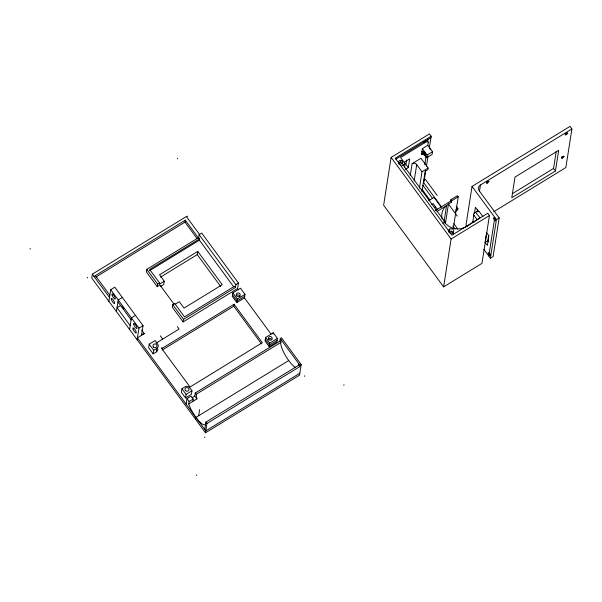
<?xml version="1.0" encoding="UTF-8"?>
<svg xmlns="http://www.w3.org/2000/svg" width="602" height="602" viewBox="0 0 602 602"><rect width="100%" height="100%" fill="white"/><g stroke="black" fill="none" stroke-linecap="round" stroke-linejoin="round"><path stroke-width="0.9" d="M30.1 249.077L30.198 248.438M87.328 277.936L87.433 277.289M199.51 234.404L186.372 216.524L92.354 274.143L91.745 278.019L205.5 432.8L299.518 375.181L301.173 364.579L281.495 337.805L280.269 338.557L279.862 341.138L280.803 342.425A15.614 4.176 58.5 0 0 285.393 355.473A15.614 4.176 58.5 0 0 295.243 367.28M108.879 301.339L110.7 289.705L114.794 287.192L143.05 325.637L141.53 335.329M116.412 311.588L118.24 299.954L122.326 297.448M129.596 329.527L131.417 317.894L135.51 315.388M233.689 286.808L199.397 240.153L199.601 238.866L198.66 237.579L146.805 269.357L146.406 271.946L157.235 286.68L159.959 285.009L173.955 304.048M137.128 339.776L138.957 328.143L110.7 289.705M157.235 286.68L157.641 284.091L146.805 269.357M177.379 158.823L177.485 158.175M156.294 351.929L156.851 348.37A3.319 3.055 8.9 0 0 157.701 344.141L155.068 340.544L149.198 344.141L148.641 347.7L153.164 353.848L156.294 351.929A3.319 3.055 8.9 0 0 157.543 348.415M199.601 238.866L149.657 269.47L159.545 282.925L159.349 284.219L164.256 281.209L159.553 274.798L197.757 251.38L222.243 284.701L184.031 308.111L179.328 301.707L175.114 304.288M164.256 281.209L163.752 284.437L160.343 286.529M153.164 353.848L153.713 350.296L149.198 344.141M161.757 348.581L234.08 304.258L262.329 342.696L190.006 387.018L161.757 348.581L161.93 347.482M197.147 238.663L184.98 222.1L185.281 220.159L94.047 276.446M183.128 321.919L183.535 319.331L235.39 287.553L234.449 286.274L184.505 316.878L174.618 303.423L172.706 304.597L172.3 307.178L183.128 321.919L237.572 288.546L238.437 283.053L201.708 233.079L199.119 234.675L198.562 238.226L185.281 220.159M187.26 216.697L187.357 216.05M220.625 286.417L197.253 254.616L197.757 251.38M181.97 388.734L181.413 392.286L185.551 397.93L191.421 394.333L191.978 390.773L189.72 387.703A3.319 3.055 8.9 0 0 185.107 386.808L181.97 388.734L186.108 394.37L185.551 397.93M186.123 404.085L186.974 398.652L191.067 396.146L193.189 399.036L192.821 401.429M205.718 423.379A15.614 4.176 58.5 0 1 198.239 420.316A15.614 4.176 58.5 0 1 188.727 403.942L189.096 401.549L186.974 398.652M188.727 403.942L196.914 398.923L194.785 396.026L195.259 392.986L279.862 341.138M195.612 419.346L195.913 417.412L288.704 360.545M198.645 415.734L199.593 409.661M196.591 475.618L196.688 474.97M204.763 429.452L205.922 422.085L298.712 365.218L298.916 363.924M204.695 437.631L204.793 436.984M205.5 432.8L206.953 423.492L205.922 422.085M232.846 292.881L232.289 296.432L236.804 302.588L244.45 297.9L245.006 294.348L240.484 288.2L232.846 292.881L237.361 299.028L236.804 302.588M235.39 287.553L235.841 284.641L199.119 234.675M261.471 343.885L233.772 306.2L234.08 304.258M265.617 337.466L265.061 341.025L269.199 346.662L276.845 341.981L277.402 338.422L273.255 332.786L265.617 337.466L269.756 343.11L269.199 346.662M273.052 334.08L273.255 332.786M281.209 339.837L280.803 342.425L196.199 394.272L196.914 398.923M206.953 423.492L299.743 366.626L299.947 365.331L280.269 338.557M304.62 376.385L304.725 375.738M343.87 385.355L343.968 384.708M391.119 157.415L383.632 205.252L443.614 286.876L481.961 263.375L489.449 215.539L487.755 213.228L451.869 235.224L395.273 158.213L431.16 136.225L429.467 133.915L391.119 157.415L451.109 239.032L443.614 286.876M400.654 162.149L400.917 160.471M427.826 145.293L422.363 148.641L421.438 154.586A8.308 2.22 58.5 0 1 426.652 157.762L432.108 154.413L432.529 151.704L427.826 145.293L428.293 142.32A4.982 1.437 -36.3 0 0 424.5 142.892L400.623 157.521L405.138 163.676L404.672 166.649A3.319 0.888 58.5 0 1 404.326 166.95M406.621 160.042L405.936 164.406L408.291 167.604L405.176 169.523M408.291 167.604L409.661 158.883L404.205 162.224M410.255 175.558L412.114 163.706L420.979 158.273L428.135 168.011L427.887 169.629L425.155 171.299L421.987 191.549M414.153 181.006L416.727 164.602A3.319 3.055 8.9 0 0 412.114 163.706M419.428 188.185L421.994 171.773L416.727 164.602M428.293 142.32L427.631 141.425L427.932 139.483M424.764 164.82L426.043 156.67M422.363 148.641L427.074 155.045L426.652 157.762L421.942 151.358M429.339 147.791L431.16 136.225M437.285 209.323L433.162 203.604L431.792 204.439M443.983 222.115L446.571 205.583L437.029 211.437M445.442 223.342L448.46 204.055L451.462 202.219L451.681 200.797L450.883 199.706L457.43 195.688L458.235 196.779L453.291 228.361M451.462 202.219L450.657 201.128L450.883 199.706M448.671 231.74L448.941 230.032L449.807 229.053A2.491 2.288 8.9 0 1 453.268 229.723A2.491 2.288 8.9 0 1 452.629 232.899L450.77 233.222A2.491 2.288 8.9 0 1 449.611 232.688M448.926 232.011L449.807 229.053M456.376 206.358L457.904 208.435L457.655 210.053L455.609 211.302M493.678 211.776L565.857 167.544L571.9 128.948L570.019 126.382L472.043 186.424L466.001 225.02L467.107 226.533M472.698 222.447L473.842 215.14A1.663 1.528 8.9 0 1 474.263 213.025L475.49 212.273A4.982 1.437 -36.3 0 1 479.282 211.701L482.992 216.75M474.406 213.642L475.399 207.306L478.575 211.633M479.47 191.406L480.471 184.98L571.9 128.948M477.138 211.972L477.559 209.255M477.13 219.647L473.842 215.14L473.345 215.471M485.099 242.38L486.619 232.688L488.877 235.766L487.357 245.458L485.099 242.38L487.823 240.71L488.651 235.42M488.786 256.031L488.99 254.736L490.352 253.901M489.193 253.442A1.663 0.444 58.5 0 0 488.222 253.307A1.663 0.444 58.5 0 0 489.855 255.526A1.663 0.444 58.5 0 0 489.193 253.442L494.423 220.016M494.626 218.729L494.829 217.435M480.471 184.98A4.65 4.274 8.9 0 0 479.29 190.902L499.163 217.939L493.113 256.535L490.389 258.205L496.432 219.617L472.043 186.424M555.443 170.998L558.686 150.312L515.019 177.071L511.783 197.757L555.443 170.998L553.562 168.432L556.24 151.343M425.697 170.848L423.8 182.835L441.59 207.035M426.427 166.235L428.022 156.091M448.972 229.941L448.776 230.506A2.491 2.288 8.9 0 0 449.175 232.229M448.46 204.055L445.442 206.501A15.614 14.35 8.9 0 0 442.161 219.128M95.899 277.055L184.98 222.1M149.462 270.765L199.397 240.153M160.636 277.055L197.253 254.616M120.43 305.62L117.021 307.712L130.205 325.652M157.641 284.091L159.545 282.925M395.845 159.146L430.934 137.647M401.73 165.768L405.138 163.676M421.438 154.586L422.995 153.63M138.957 328.143L143.05 325.637M427.074 155.045L432.529 151.704M141.568 330.001L144.254 333.658L137.437 337.842L205.801 430.866L299.819 373.248M235.841 284.641L238.437 283.053M421.994 171.773L428.135 168.011M155.993 343.193L179.072 329.053L177.281 326.615M423.868 180.209L425.336 179.313L437.202 195.462M153.713 350.296L156.851 348.37M237.361 299.028L245.006 294.348M244.705 296.289L237.06 300.97L232.538 294.822M162.247 350.033L233.772 306.2M428.857 200.571L434.065 197.381L441.146 207.02M435.254 210.489L437.3 209.24M435.238 210.58L450.657 201.128M451.681 200.797L458.235 196.779M455.857 209.692L457.904 208.435M442.989 223.455L445.141 222.138L403.092 164.925M512.279 193.739L553.562 168.432M186.108 394.37L191.978 390.773M269.756 343.11L277.402 338.422M277.093 340.363L269.455 345.044L265.309 339.408M192.053 397.696L194.785 396.026M451.109 239.032L489.449 215.539M189.096 401.549L193.189 399.036M496.432 219.617L499.163 217.939M299.947 365.331L301.173 364.579M144.262 333.651L143.773 333.944A3.334 0.963 -36.3 0 1 141.711 334.148M565.391 133.298L566.332 134.577M561.741 156.573L562.682 157.852M486.657 181.556L487.597 182.835M424.5 142.892L423.838 141.989A4.982 1.437 -36.3 0 1 427.631 141.425M475.49 212.273L480.05 217.864L466.407 226.593A15.614 14.35 8.9 0 1 444.727 222.409M487.823 240.71L488.734 241.944M483.782 249.22L490.389 258.205M448.648 204.311L457.309 216.103M453.818 223.673L457.708 228.963M422.867 185.288L432.575 198.502M452.794 226.013L455.014 229.031M421.897 189.081L429.986 200.09M451.222 230.972L453.697 234.351M298.712 365.218L299.743 366.626M237.572 288.546L238.52 289.833M244.45 297.9L271.035 334.08M172.706 304.597L183.535 319.331M160.343 335.878L162.698 339.084M195.259 392.986L196.199 394.272M122.214 306.696L123.861 308.939M117.932 301.895L131.116 319.835M95.409 275.611L109.752 295.123M92.354 274.143L109.489 297.463M398.614 163.774A3.319 0.888 58.5 0 1 399.088 164.263M449.408 231.619A2.491 2.288 8.9 0 1 453.163 232.823M429.422 148.34A1.994 0.534 58.5 0 1 430.558 149.8M398.87 162.833A1.994 1.829 8.9 0 1 402.339 164.03M473.149 222.477A1.994 0.534 58.5 0 1 473.037 221.295A1.994 0.534 58.5 0 1 474.158 222.236M435.013 206.99A1.994 0.534 58.5 0 1 435.299 207.427M236.42 295.484A1.994 1.829 8.9 0 1 239.889 296.673M268.138 339.475A1.979 1.814 8.9 0 1 271.78 339.731M493.595 218.059L493.587 218.255A1.663 0.444 58.5 0 0 494.37 219.948L494.618 220.272A1.663 0.444 58.5 0 0 495.476 220.603A1.663 0.444 58.5 0 0 494.678 218.797L494.43 218.481A1.663 0.444 58.5 0 0 493.595 218.059M239.701 296.049L239.303 296.35A1.994 1.829 8.9 0 1 236.24 295.018A1.994 1.829 8.9 0 1 238.776 293.046A1.994 1.829 8.9 0 1 239.701 296.049M268.951 339.716L268.605 339.355A1.979 1.814 8.9 0 1 269.899 336.556A1.979 1.814 8.9 0 1 272.127 338.888A1.979 1.814 8.9 0 1 268.951 339.716M425.501 154.014L425.328 153.593A1.994 0.534 58.5 0 0 423.838 151.591A1.994 0.534 58.5 0 0 423.515 152.381L423.688 152.803A1.994 0.534 58.5 0 0 425.178 154.812A1.994 0.534 58.5 0 0 425.501 154.014M487.244 183.031A1.663 0.482 -36.3 0 0 489.042 181.21A1.663 0.482 -36.3 0 0 486.8 182.323A1.663 0.482 -36.3 0 0 487.244 183.031M562.336 158.048A1.663 0.482 -36.3 0 0 564.134 156.234A1.663 0.482 -36.3 0 0 561.892 157.34A1.663 0.482 -36.3 0 0 562.336 158.048M565.978 134.773A1.663 0.482 -36.3 0 0 567.776 132.959A1.663 0.482 -36.3 0 0 565.541 134.065A1.663 0.482 -36.3 0 0 565.978 134.773M399.329 163.488A1.994 1.829 8.9 0 0 402.603 162.57A1.994 1.829 8.9 0 0 400.037 160.388A1.994 1.829 8.9 0 0 399.329 163.488M153.653 347.151A1.994 1.829 8.9 0 0 156.919 346.218A1.994 1.829 8.9 0 0 154.338 344.051A1.994 1.829 8.9 0 0 153.653 347.151M185.439 390.487A1.994 1.829 8.9 0 0 188.847 390.073A1.994 1.829 8.9 0 0 186.68 387.553A1.994 1.829 8.9 0 0 185.439 390.487M133.742 324.508A2.987 0.798 58.5 0 0 136.684 328.504A2.987 0.798 58.5 0 0 135.488 324.756A2.987 0.798 58.5 0 0 133.742 324.508M133.034 329.031A2.987 0.798 58.5 0 0 135.969 333.026A2.987 0.798 58.5 0 0 134.78 329.286A2.987 0.798 58.5 0 0 133.034 329.031M112.085 295.033A2.987 0.798 58.5 0 0 115.02 299.028A2.987 0.798 58.5 0 0 113.831 295.289A2.987 0.798 58.5 0 0 112.085 295.033M111.378 299.563A2.987 0.798 58.5 0 0 114.312 303.558A2.987 0.798 58.5 0 0 113.116 299.811A2.987 0.798 58.5 0 0 111.378 299.563"/></g></svg>
